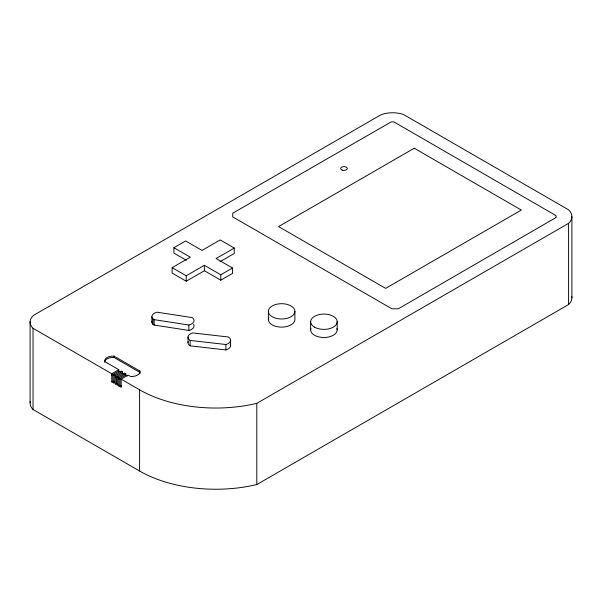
<?xml version="1.0" encoding="UTF-8"?>
<svg xmlns="http://www.w3.org/2000/svg" width="602" height="602" viewBox="0 0 602 602"><rect width="100%" height="100%" fill="white"/><g stroke="black" fill="none" stroke-linecap="round" stroke-linejoin="round"><path stroke-width="0.9" d="M186.409 260.342L173.91 253.126L173.91 247.715L185.627 240.943L202.039 250.417L220.204 239.927L234.268 248.054L234.268 253.465L220.054 261.674M234.268 248.054L216.103 258.536L232.515 268.01L232.515 273.428L220.791 280.193L204.379 270.719L186.214 281.209L172.149 273.09L172.149 267.672L190.315 257.189L173.91 247.715M172.149 267.672L186.214 275.799L204.379 265.309L220.791 274.783L232.515 268.01M30.258 401.737A21.093 12.175 0 0 0 33.035 409.503L139.596 471.02A107.743 62.209 0 0 0 256.806 484.557L568.581 304.552L568.581 223.342A22.379 12.92 0 0 0 568.581 209.812L403.423 114.455A21.093 12.175 0 0 0 380.735 114.892L33.787 315.192A21.093 12.175 0 0 0 33.035 328.293L111.761 373.744L118.79 369.681L118.79 371.035L111.761 375.099M114.493 382.089L112.928 381.186L112.928 374.421L115.275 375.776L122.311 371.712L122.311 373.067L115.275 377.13M111.761 373.744L111.761 381.864L112.928 381.186M118.007 384.121L116.449 383.218L116.449 376.453L118.79 377.808L125.826 373.744L125.826 375.099L118.79 379.155M115.275 375.776L115.275 383.895L116.449 383.218M118.79 377.808L118.79 385.927L119.964 385.25L121.529 386.153M119.964 385.25L119.964 378.485L139.596 389.818A107.743 62.209 0 0 0 256.806 403.348L568.581 223.342M190.119 340.423L225.893 344.51A8.285 4.786 0 0 0 228.474 337L192.7 332.914A8.285 4.786 0 0 0 190.119 340.423L190.119 345.834L225.893 349.928A8.285 4.786 0 0 0 230.295 344.344M152.946 318.962L154.142 319.647L188.885 325.027A8.285 4.786 0 0 0 192.316 317.63L157.092 312.182A8.285 4.786 0 0 0 152.946 318.962L152.946 324.373L154.142 325.065L188.885 330.438A8.285 4.786 0 0 0 193.558 324.327M118.79 369.681L104.725 361.561A8.285 4.786 0 0 1 114.102 356.151L139.89 371.035L139.89 372.39A8.285 4.786 0 0 1 139.86 373.865M104.643 362.178A8.285 4.786 0 0 1 114.102 357.505L139.89 372.39M122.311 371.712L121.137 371.035L114.102 375.099L114.102 383.218L111.761 381.864M125.826 373.744L124.652 373.067L117.623 377.13L117.623 385.25L115.275 383.895M118.79 371.035L120.355 371.938M122.311 373.067L123.869 373.97M125.826 375.099L127.391 376.002M118.79 385.927L121.137 387.282L121.137 379.155L128.166 375.099L130.514 376.453A8.285 4.786 0 0 0 139.89 371.035M571.9 216.577L571.9 297.787M337.173 321.731L337.173 329.858M310.647 321.731L310.647 329.858M294.897 311.347A13.259 7.653 0 0 1 275.001 317.976A13.259 7.653 0 0 1 275.001 304.717A13.259 7.653 0 0 1 294.897 311.347L294.897 319.466A13.259 7.653 0 0 1 279.907 327.059A13.259 7.653 0 0 1 268.823 317.487M268.372 311.347L268.372 319.466M256.806 403.348L256.806 484.557M230.589 340.393L230.589 345.811M225.893 344.51L225.893 349.928M220.791 274.783L220.791 280.193M204.379 265.309L204.379 270.719M188.885 325.027L188.885 330.438M188.005 337.03L188.005 342.44M186.214 275.799L186.214 281.209M154.142 319.647L154.142 325.065M151.9 316.848L151.9 322.258M139.596 389.818L139.596 471.02M114.102 356.151L114.102 357.505M33.035 328.293L33.035 409.503M30.1 321.679L30.1 402.888M571.802 296.598A22.379 12.92 0 0 1 568.581 304.552M152.946 324.373A8.285 4.786 0 0 1 151.937 321.521M190.119 345.834A8.285 4.786 0 0 1 188.155 341.71M336.969 328.526A13.259 7.653 0 0 1 323.914 337.511A13.259 7.653 0 0 1 310.85 328.526M555.887 217.615L398.321 308.788L391.902 308.788L232.733 216.893L232.733 213.191L391.007 122.01A5.328 3.078 0 0 1 393.986 121.95L555.887 215.539A6.614 3.823 0 0 1 555.887 217.615M414.251 148.227L278.56 226.57L385.649 288.388L521.332 210.053L414.251 148.227M314.53 327.149A13.259 7.653 0 0 0 336.721 323.718A13.259 7.653 0 0 0 320.475 314.342A13.259 7.653 0 0 0 314.53 327.149M342.312 170.163A3.319 1.911 0 0 0 347.279 168.507A3.319 1.911 0 0 0 342.312 166.852A3.319 1.911 0 0 0 342.312 170.163"/></g></svg>
